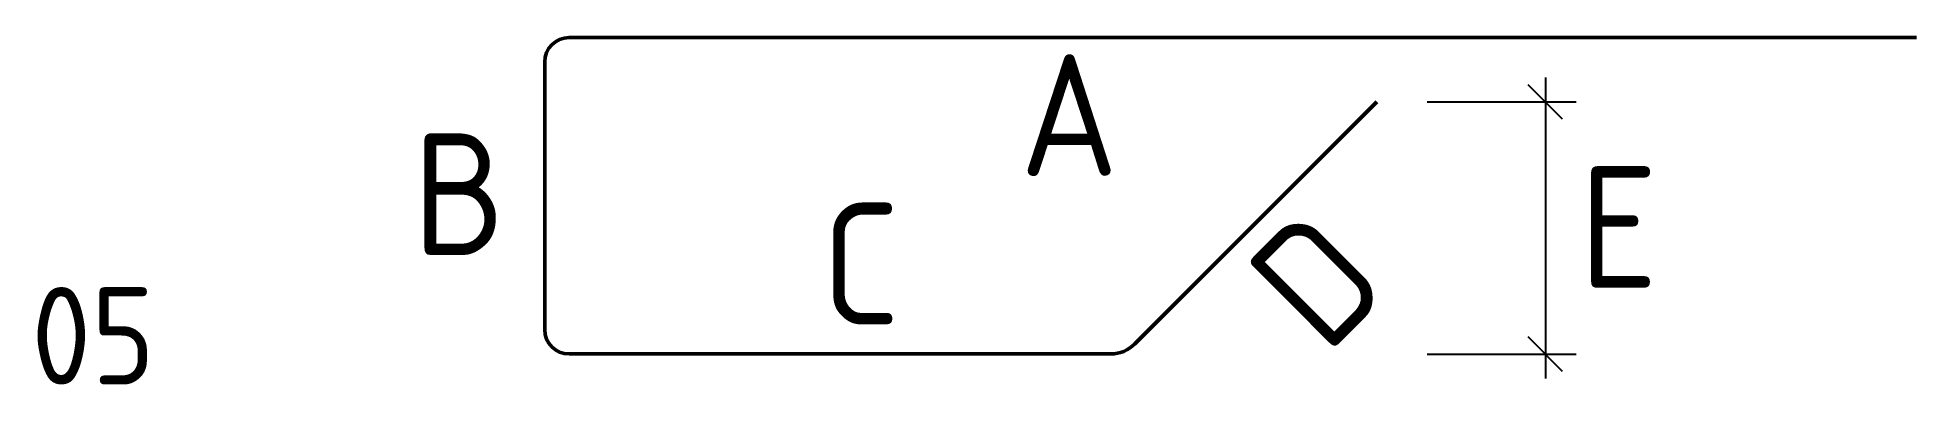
# Model space of a CAD drawing. Extents: x 234219 to 234605, y -46589 to -46518.
import ezdxf
from ezdxf.enums import TextEntityAlignment as Align

# ---------------------------------------------------------------- set-up
doc = ezdxf.new("R2010")
doc.units = 0
doc.layers.add('posedit.mtr.bar', color=7, linetype='Continuous', lineweight=50)
doc.layers.add('posedit.mtr.hidden', color=144, linetype='Continuous', plot=False)
doc.layers.add('posedit.mtr.lenght', color=183, linetype='Continuous')
doc.layers.add('posedit.mtr.text', color=3, linetype='Continuous')
doc.styles.add('posedit.ISOCPEUR', font='isocpeur.ttf', dxfattribs={"width": 0.9})

msp = doc.modelspace()

# ---------------------------------------------------------------- linework, layer by layer
at = {"layer": 'posedit.mtr.bar'}
for p, q in [((234328.55, -46517.51), (234605.42, -46517.51)), ((234323.55, -46577.51), (234323.55, -46522.51)), ((234444.8, -46580.46), (234494.52, -46530.74)), ((234328.55, -46582.51), (234439.85, -46582.51))]:
    msp.add_line(p, q, dxfattribs=at)
for centre, radius, start, end in [((234328.55, -46522.51), 5, 90, 180), ((234328.55, -46577.51), 5, 180, 270), ((234439.85, -46575.51), 7, 270, 315)]:
    msp.add_arc(centre, radius, start, end, dxfattribs=at)
at = {"layer": 'posedit.mtr.lenght'}
for p, q in [((234529.19, -46525.74), (234529.19, -46587.55)), ((234504.89, -46530.74), (234535.53, -46530.74)), ((234532.72, -46534.28), (234525.65, -46527.21)), ((234532.72, -46586.09), (234525.65, -46579.01)), ((234504.89, -46582.55), (234535.53, -46582.55))]:
    msp.add_line(p, q, dxfattribs=at)

# ---------------------------------------------------------------- texts
at = {"layer": 'posedit.mtr.hidden', "color": 144, "style": 'posedit.ISOCPEUR', "width": 0.9}
msp.add_text('05', height=20, dxfattribs=at).set_placement((234218.04, -46588.77))
at = {"layer": 'posedit.mtr.text', "style": 'posedit.ISOCPEUR', "width": 0.9}
for tag, p in [('A', (234431.31, -46533.42)), ('C', (234388.51, -46563.97))]:
    msp.add_attdef(tag, text='', height=25, dxfattribs=at).set_placement(p, align=Align.MIDDLE_CENTER)
msp.add_attdef('B', text='', height=25, dxfattribs=at).set_placement((234315.59, -46549.66), align=Align.MIDDLE_RIGHT)
msp.add_attdef('E', text='', height=25, dxfattribs=at).set_placement((234536.16, -46556.48), align=Align.MIDDLE_LEFT)
msp.add_attdef('D', text='', height=25, rotation=45, dxfattribs=at).set_placement((234482.15, -46567.27), align=Align.MIDDLE_CENTER)

doc.saveas('drawing.dxf')
